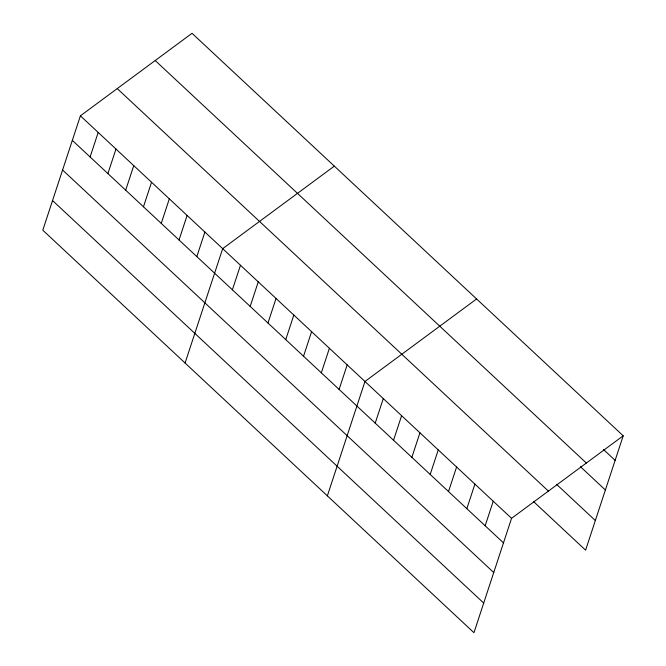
<?xml version="1.0" encoding="UTF-8"?>
<svg xmlns="http://www.w3.org/2000/svg" width="666" height="666" viewBox="0 0 666 666"><rect width="100%" height="100%" fill="white"/><g stroke="black" fill="none" stroke-linecap="round" stroke-linejoin="round"><path stroke-width="1" d="M80.403 115.826L42.799 230.195L473.959 632.7L511.555 518.331L623.201 435.805L192.041 33.3L80.403 115.826L511.555 518.331M90.11 156.976L98.185 132.426M107.9 173.585L115.967 149.034M125.683 190.185L133.758 165.634M143.473 206.793L151.54 182.243M161.255 223.393L169.331 198.843M179.037 239.993L187.113 215.443M196.828 256.601L204.895 232.051M185.081 363.02L222.685 248.651L334.324 166.125M232.392 289.81L240.468 265.259M250.183 306.41L258.25 281.86M267.965 323.018L276.04 298.46M285.747 339.618L293.823 315.068M303.538 356.218L311.605 331.668M321.32 372.827L329.395 348.276M339.111 389.427L347.177 364.876M327.364 495.845L364.968 381.476L476.606 298.959M375.216 423.135L383.291 398.584M393.539 440.243L401.615 415.692M411.863 457.351L419.938 432.8M430.186 474.458L438.261 449.908M448.509 491.566L456.585 467.016M466.841 508.674L474.908 484.124M485.164 525.782L493.231 501.223M623.201 435.805L585.597 550.174L533.558 501.59M603.404 449.408L615.126 460.364M155.203 60.531L586.355 463.045M580.461 466.733L605.386 490.001M556.501 484.274L595.346 520.537M117.241 88.595L548.401 491.1M72.328 140.376L503.488 542.882M62.587 170.013L493.739 572.527M52.547 200.549L483.699 603.063"/></g></svg>
